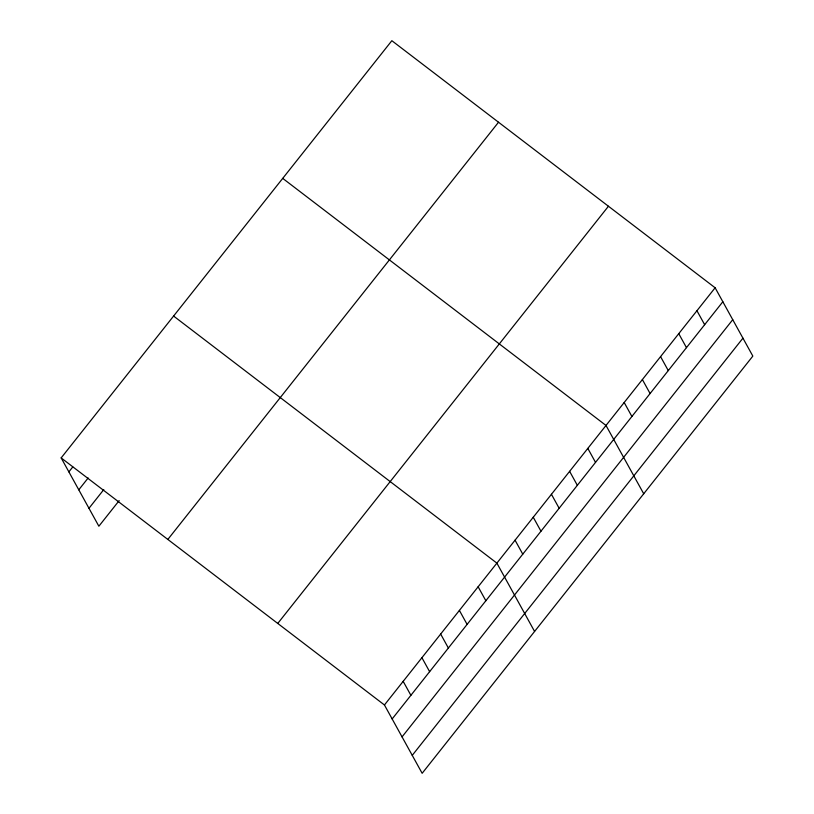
<?xml version="1.0" encoding="UTF-8"?>
<svg xmlns="http://www.w3.org/2000/svg" width="814" height="814" viewBox="0 0 814 814"><rect width="100%" height="100%" fill="white"/><g stroke="black" fill="none" stroke-linecap="round" stroke-linejoin="round"><path stroke-width="1.22" d="M61.162 457.906L391.849 40.7L715.13 287.78L752.838 356.094L422.151 773.3L384.442 704.975L61.162 457.906L98.87 526.22L119.17 500.61M68.875 471.876L72.772 466.951M78.775 489.814L88.146 477.991M88.97 508.292L103.805 489.57M167.837 539.438L498.524 122.232M277.757 623.443L608.445 206.237M384.442 704.975L715.13 287.78M392.155 718.955L722.842 301.75M402.055 736.884L732.742 319.688M412.25 755.361L742.938 338.166M282.723 178.378L606.003 425.457L643.711 493.772M173.596 316.056L496.876 563.125L534.584 631.45M696.937 310.724L704.649 324.694M678.754 333.669L686.467 347.639M660.561 356.613L668.274 370.584M642.378 379.558L650.091 393.528M624.185 402.503L631.898 416.483M587.81 448.402L595.522 462.372M569.627 471.347L577.34 485.317M551.434 494.291L559.147 508.262M533.251 517.236L540.964 531.206M515.058 540.181L522.771 554.161M478.133 586.772L485.846 600.742M459.391 610.408L467.104 624.389M440.659 634.055L448.372 648.025M421.917 657.692L429.629 671.672M403.174 681.338L410.887 695.309"/></g></svg>
